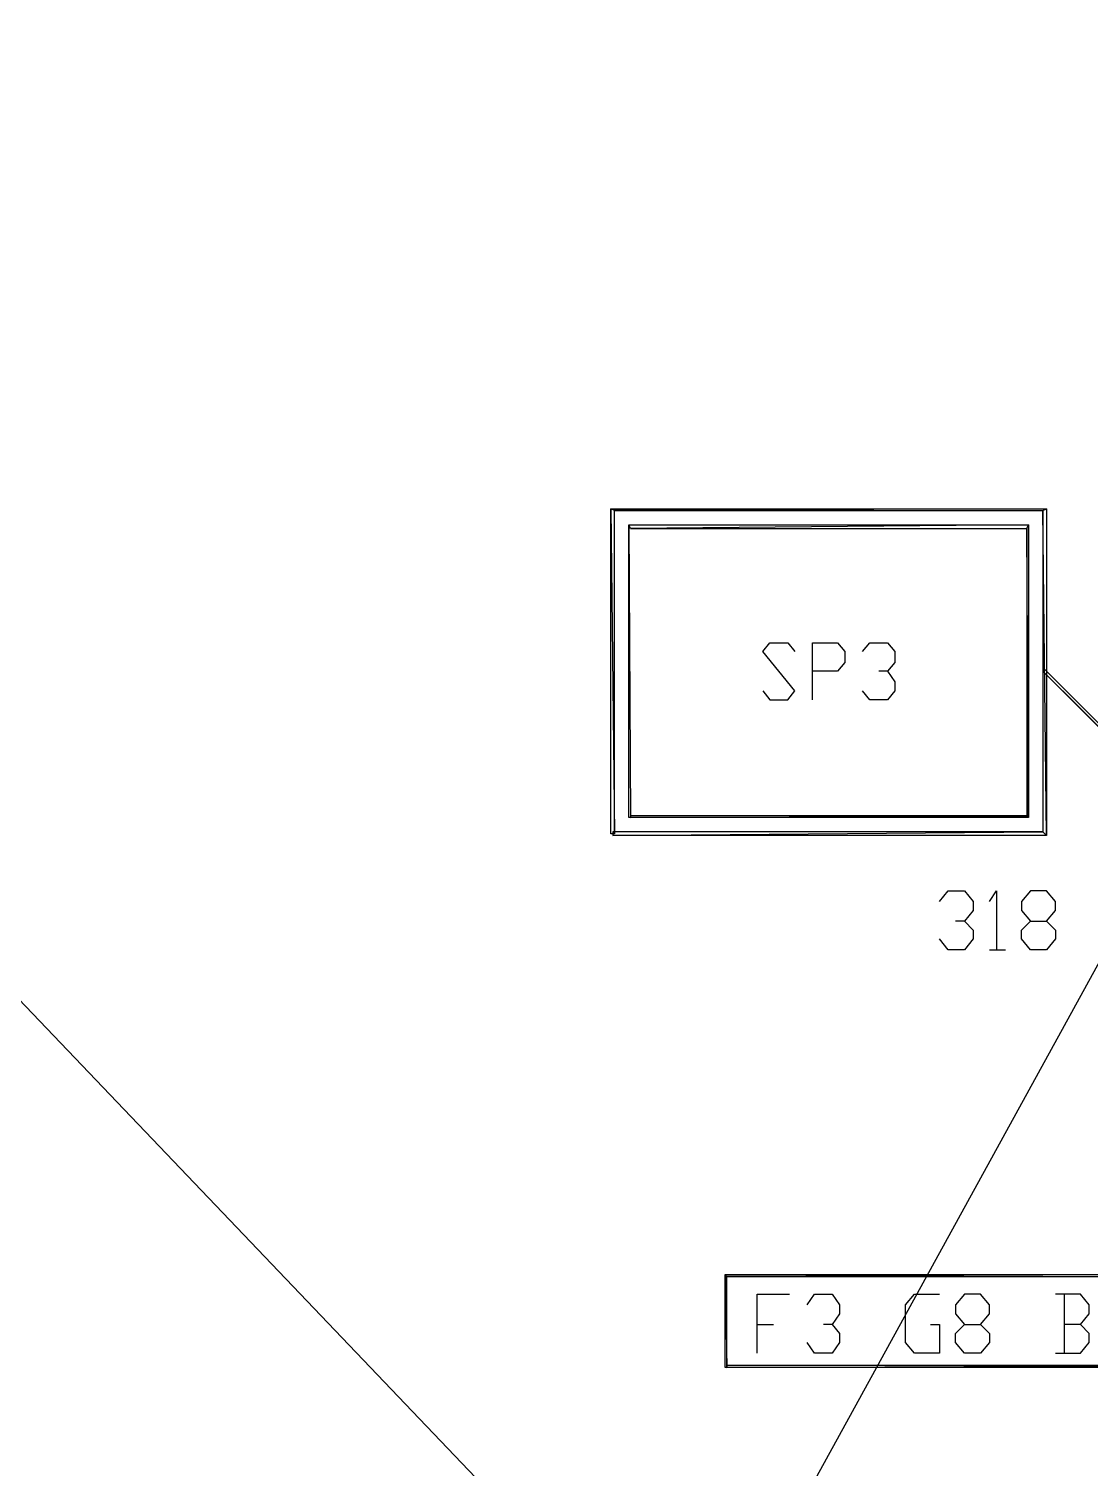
# Model space of a CAD drawing. Header units: millimetres. Extents: x 21 to 1147, y -811 to 126.
# Drawn here: x 225.3 to 296.6, y -139.3 to -42.5 of the extents above; entities that cross this region are included whole.
import ezdxf

# ---------------------------------------------------------------- set-up
doc = ezdxf.new("R2010")
doc.units = ezdxf.units.MM
doc.layers.add('EDITED_LINES', color=4, linetype='Continuous')

msp = doc.modelspace()

# ---------------------------------------------------------------- linework, layer by layer
at = {"layer": 'EDITED_LINES'}
for p, q in [((424.42, 126.348), (20.864, -608.45)), ((74.516, 49.369), (669.352, -573.46)), ((264.64, -74.92), (264.4, -74.8)), ((264.4, -74.8), (293.68, -74.8)), ((264.64, -74.92), (264.4, -74.8)), ((264.4, -74.8), (264.64, -96.64)), ((264.4, -74.8), (264.64, -96.64)), ((264.4, -96.64), (264.4, -74.8)), ((293.68, -74.8), (264.64, -74.92)), ((293.68, -74.8), (264.64, -74.92)), ((264.64, -74.92), (293.44, -74.92)), ((264.64, -96.64), (264.64, -74.92)), ((293.44, -74.92), (293.68, -74.8)), ((293.44, -74.92), (293.68, -74.8)), ((293.68, -96.76), (293.44, -74.92)), ((293.44, -74.92), (293.44, -96.52)), ((293.68, -96.76), (293.44, -74.92)), ((293.68, -74.8), (293.68, -96.76)), ((265.72, -76.12), (265.6, -75.88)), ((265.6, -75.88), (292.48, -75.88)), ((265.72, -76.12), (265.6, -75.88)), ((265.6, -75.88), (265.72, -95.56)), ((265.6, -75.88), (265.72, -95.56)), ((265.6, -95.56), (265.6, -75.88)), ((292.48, -75.88), (265.72, -76.12)), ((292.48, -75.88), (265.72, -76.12)), ((265.72, -76.12), (292.36, -76.12)), ((292.36, -76.12), (292.48, -75.88)), ((292.36, -76.12), (292.48, -75.88)), ((292.48, -95.56), (292.36, -76.12)), ((292.36, -76.12), (292.36, -95.44)), ((292.48, -95.56), (292.36, -76.12)), ((292.48, -75.88), (292.48, -95.56)), ((274.6, -84.4), (275.08, -83.8)), ((275.08, -83.8), (276.28, -83.8)), ((276.28, -83.8), (276.76, -84.4)), ((277.96, -87.64), (277.96, -83.8)), ((277.96, -83.8), (279.64, -83.8)), ((279.64, -83.8), (280.12, -84.4)), ((281.32, -84.4), (281.8, -83.8)), ((281.8, -83.8), (283, -83.8)), ((283, -83.8), (283.48, -84.4)), ((276.76, -87.04), (274.6, -84.4)), ((280.12, -85.12), (279.64, -85.72)), ((280.12, -84.4), (280.12, -85.12)), ((283.48, -85.12), (283, -85.72)), ((283.48, -84.4), (283.48, -85.12)), ((279.64, -85.72), (277.96, -85.72)), ((283, -85.72), (282.4, -85.72)), ((283, -85.72), (283.48, -86.44)), ((293.44, -85.72), (293.56, -85.6)), ((329.8, -121.84), (293.44, -85.72)), ((293.44, -85.72), (329.68, -121.96)), ((329.8, -121.84), (293.44, -85.72)), ((293.56, -85.6), (329.8, -121.84)), ((274.6, -87.04), (275.08, -87.64)), ((276.28, -87.64), (276.76, -87.04)), ((281.8, -87.64), (281.32, -87.04)), ((283.48, -87.04), (283, -87.64)), ((283.48, -86.44), (283.48, -87.04)), ((275.08, -87.64), (276.28, -87.64)), ((283, -87.64), (281.8, -87.64)), ((265.72, -95.56), (265.6, -95.56)), ((265.72, -95.44), (265.72, -95.56)), ((265.72, -95.56), (292.36, -95.44)), ((292.36, -95.44), (265.72, -95.44)), ((265.72, -95.56), (292.36, -95.44)), ((292.48, -95.56), (265.72, -95.56)), ((292.36, -95.44), (292.48, -95.56)), ((292.36, -95.44), (292.48, -95.56)), ((264.64, -96.64), (264.4, -96.64)), ((264.52, -96.52), (264.52, -96.76)), ((264.52, -96.76), (293.44, -96.52)), ((293.44, -96.52), (264.52, -96.52)), ((264.52, -96.76), (293.44, -96.52)), ((293.68, -96.76), (264.52, -96.76)), ((293.44, -96.52), (293.68, -96.76)), ((293.44, -96.52), (293.68, -96.76)), ((286.48, -101.2), (287.08, -100.48)), ((287.08, -100.48), (288.16, -100.48)), ((288.16, -100.48), (288.76, -101.2)), ((289.84, -101.2), (290.32, -100.48)), ((290.32, -100.48), (290.32, -104.44)), ((292.6, -100.48), (292, -101.2)), ((293.68, -100.48), (292.6, -100.48)), ((294.28, -101.2), (293.68, -100.48)), ((288.76, -101.2), (288.76, -101.8)), ((292, -101.2), (292, -101.8)), ((294.28, -101.8), (294.28, -101.2)), ((288.16, -102.52), (287.56, -102.52)), ((288.76, -101.8), (288.16, -102.52)), ((288.16, -102.52), (288.76, -103.12)), ((292, -101.8), (292.6, -102.52)), ((292, -103.12), (292.6, -102.52)), ((292.6, -102.52), (293.68, -102.52)), ((293.68, -102.52), (294.28, -101.8)), ((293.68, -102.52), (294.28, -103.12)), ((288.76, -103.12), (288.76, -103.72)), ((292, -103.72), (292, -103.12)), ((294.28, -103.12), (294.28, -103.72)), ((287.08, -104.44), (286.48, -103.72)), ((288.16, -104.44), (287.08, -104.44)), ((288.76, -103.72), (288.16, -104.44)), ((289.84, -104.44), (290.92, -104.44)), ((292.6, -104.44), (292, -103.72)), ((293.68, -104.44), (292.6, -104.44)), ((294.28, -103.72), (293.68, -104.44)), ((272.2, -126.4), (272.08, -126.28)), ((272.08, -126.28), (305.68, -126.28)), ((272.2, -126.4), (272.08, -126.28)), ((272.08, -126.28), (272.2, -132.52)), ((272.08, -126.28), (272.2, -132.52)), ((272.08, -132.52), (272.08, -126.28)), ((305.68, -126.28), (272.2, -126.4)), ((305.68, -126.28), (272.2, -126.4)), ((272.2, -126.4), (305.56, -126.4)), ((272.2, -132.52), (272.2, -126.4)), ((274.24, -131.56), (274.24, -127.6)), ((274.24, -127.6), (276.4, -127.6)), ((277.6, -128.32), (278.08, -127.6)), ((278.08, -127.6), (279.28, -127.6)), ((279.28, -127.6), (279.76, -128.32)), ((284.2, -128.32), (284.8, -127.6)), ((284.8, -127.6), (286.48, -127.6)), ((288.16, -127.6), (287.56, -128.32)), ((289.24, -127.6), (288.16, -127.6)), ((289.84, -128.32), (289.24, -127.6)), ((295.96, -127.6), (294.28, -127.6)), ((294.88, -127.6), (294.88, -131.56)), ((296.56, -128.32), (295.96, -127.6)), ((279.76, -128.32), (279.76, -128.92)), ((284.2, -130.84), (284.2, -128.32)), ((287.56, -128.32), (287.56, -128.92)), ((289.84, -128.92), (289.84, -128.32)), ((296.56, -128.92), (296.56, -128.32)), ((274.24, -129.64), (275.32, -129.64)), ((279.28, -129.64), (278.68, -129.64)), ((279.76, -128.92), (279.28, -129.64)), ((279.28, -129.64), (279.76, -130.24)), ((285.88, -129.64), (286.48, -129.64)), ((286.48, -129.64), (286.48, -131.56)), ((287.56, -128.92), (288.16, -129.64)), ((287.56, -130.24), (288.16, -129.64)), ((288.16, -129.64), (289.24, -129.64)), ((289.24, -129.64), (289.84, -128.92)), ((289.24, -129.64), (289.84, -130.24)), ((295.96, -129.64), (294.88, -129.64)), ((295.96, -129.64), (296.56, -128.92)), ((296.56, -130.24), (295.96, -129.64)), ((279.76, -130.24), (279.76, -130.84)), ((287.56, -130.84), (287.56, -130.24)), ((289.84, -130.24), (289.84, -130.84)), ((296.56, -130.84), (296.56, -130.24)), ((278.08, -131.56), (277.6, -130.84)), ((279.28, -131.56), (278.08, -131.56)), ((279.76, -130.84), (279.28, -131.56)), ((284.8, -131.56), (284.2, -130.84)), ((286.48, -131.56), (284.8, -131.56)), ((288.16, -131.56), (287.56, -130.84)), ((289.24, -131.56), (288.16, -131.56)), ((289.84, -130.84), (289.24, -131.56)), ((294.28, -131.56), (295.96, -131.56)), ((295.96, -131.56), (296.56, -130.84)), ((272.2, -132.52), (272.08, -132.52)), ((272.2, -132.4), (272.2, -132.52)), ((272.2, -132.52), (305.56, -132.4)), ((305.56, -132.4), (272.2, -132.4)), ((272.2, -132.52), (305.56, -132.4)), ((305.68, -132.52), (272.2, -132.52))]:
    msp.add_line(p, q, dxfattribs=at)

doc.saveas('drawing.dxf')
